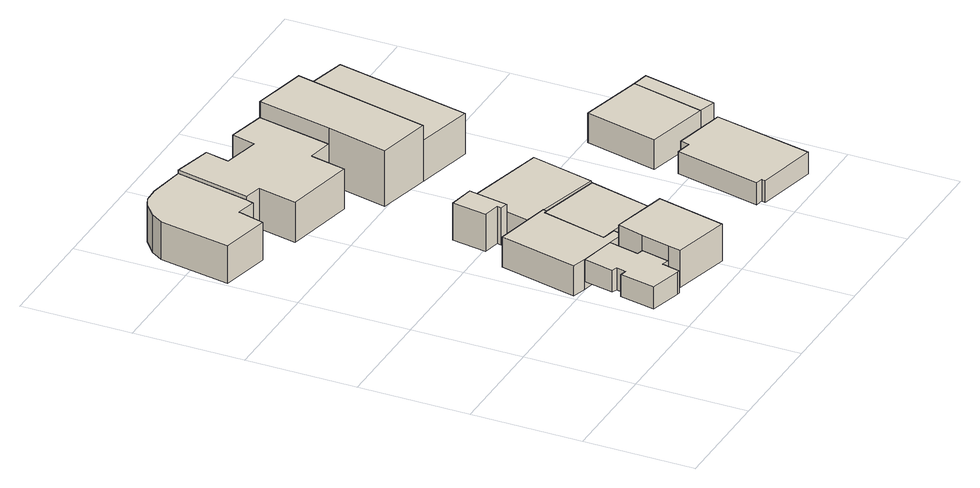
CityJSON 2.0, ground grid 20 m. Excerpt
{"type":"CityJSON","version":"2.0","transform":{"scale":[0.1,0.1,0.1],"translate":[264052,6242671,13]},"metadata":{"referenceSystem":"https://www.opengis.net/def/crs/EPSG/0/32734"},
"CityObjects":{
"building1":{"type":"Building","attributes":{"address":"Woodstock Cape Town","building":"yes","building:levels":"1","footprint":{"type":"Polygon"},"plus_code":"C2XPXFX2+XXW","ground_height":17.2,"building_height":4.1,"roof_height":21.3},"geometry":[{"type":"Solid","lod":"1","boundaries":[[[[0,1,2,3]],[[1,4,5,2]],[[4,6,7,5]],[[6,8,9,7]],[[8,10,11,9]],[[10,12,13,11]],[[12,14,15,13]],[[14,16,17,15]],[[16,18,19,17]],[[18,20,21,19]],[[20,22,23,21]],[[22,24,25,23]],[[24,0,3,25]],[[3,2,5,7,9,11,13,15,17,19,21,23,25]],[[24,22,20,18,16,14,12,10,8,6,4,1,0]]]]}]},
"building2":{"type":"Building","attributes":{"address":"Woodstock Cape Town","building":"yes","building:levels":"1","footprint":{"type":"Polygon"},"plus_code":"C2XRXJX4+X7X","ground_height":17.2,"building_height":4.1,"roof_height":21.3},"geometry":[{"type":"Solid","lod":"1","boundaries":[[[[26,27,25,3]],[[27,28,29,25]],[[28,30,31,29]],[[30,32,33,31]],[[32,34,35,33]],[[34,36,37,35]],[[36,38,39,37]],[[38,40,41,39]],[[40,42,43,41]],[[42,26,3,43]],[[3,25,29,31,33,35,37,39,41,43]],[[42,40,38,36,34,32,30,28,27,26]]]]}]},
"building3":{"type":"Building","attributes":{"address":"140 Victoria Road Woodstock 7915 Cape Town","building":"retail","building:levels":"2","footprint":{"type":"Polygon"},"plus_code":"C2X3X7XV+XHV","ground_height":13.86,"building_height":6.9,"roof_height":20.76},"geometry":[{"type":"Solid","lod":"1","boundaries":[[[[44,45,46,47]],[[45,48,49,46]],[[48,50,51,49]],[[50,52,53,51]],[[52,54,55,53]],[[54,56,57,55]],[[56,58,59,57]],[[58,60,61,59]],[[60,62,63,61]],[[62,64,65,63]],[[64,44,47,65]],[[47,46,49,51,53,55,57,59,61,63,65]],[[64,62,60,58,56,54,52,50,48,45,44]]]]}]},
"building4":{"type":"Building","attributes":{"address":"6 Caleb Street Woodstock 7915 Cape Town","building":"house","building:levels":"2","footprint":{"type":"Polygon"},"plus_code":"C3X6X5X4+XWW","ground_height":17.19,"building_height":6.9,"roof_height":24.09},"geometry":[{"type":"Solid","lod":"1","boundaries":[[[[20,18,19,66,67,21]],[[18,68,69,66,19]],[[68,70,71,69]],[[70,72,73,71]],[[72,74,75,73]],[[74,20,21,67,75]],[[67,66,69,71,73,75]],[[74,72,70,68,18,20]]]]}]},
"building5":{"type":"Building","attributes":{"address":"Caleb Street Woodstock 7915 Cape Town","building":"yes","building:levels":"2","footprint":{"type":"Polygon"},"plus_code":"C2XXXHX5+XJX","ground_height":15.65,"building_height":6.9,"roof_height":22.55},"geometry":[{"type":"Solid","lod":"1","boundaries":[[[[76,77,78,79]],[[77,80,81,78]],[[80,82,83,81]],[[82,84,85,83]],[[84,86,87,85]],[[86,76,79,87]],[[79,78,81,83,85,87]],[[86,84,82,80,77,76]]]]}]},
"building6":{"type":"Building","attributes":{"address":"4 Caleb Street Woodstock 7915 Cape Town","building":"house","building:levels":"1","footprint":{"type":"Polygon"},"plus_code":"C3X9XPX6+XGX","ground_height":17.19,"building_height":4.1,"roof_height":21.29},"geometry":[{"type":"Solid","lod":"1","boundaries":[[[[30,88,89,31]],[[88,90,91,89]],[[90,36,37,91]],[[36,34,35,37]],[[34,32,33,35]],[[32,30,31,33]],[[31,89,91,37,35,33]],[[32,34,36,90,88,30]]]]}]},
"building7":{"type":"Building","attributes":{"address":"144 Victoria Road Woodstock 7915 Cape Town","building":"retail","building:levels":"2","footprint":{"type":"Polygon"},"plus_code":"C2XWXQX9+X9V","ground_height":14.53,"building_height":6.9,"roof_height":21.43},"geometry":[{"type":"Solid","lod":"1","boundaries":[[[[92,93,47,94,95,46]],[[93,96,97,94,47]],[[96,98,99,97]],[[98,100,101,99]],[[100,102,103,101]],[[102,104,105,103]],[[104,106,107,105]],[[106,108,109,107]],[[108,110,111,109]],[[110,112,113,111]],[[112,114,115,113]],[[114,92,46,95,115]],[[95,94,97,99,101,103,105,107,109,111,113,115]],[[114,112,110,108,106,104,102,100,98,96,93,92]]]]}]},
"building8":{"type":"Building","attributes":{"address":"2 Caleb Street Woodstock 7915 Cape Town","building":"house","building:levels":"1","footprint":{"type":"Polygon"},"plus_code":"C3XGXXX6+X7X","ground_height":15.76,"building_height":4.1,"roof_height":19.86},"geometry":[{"type":"Solid","lod":"1","boundaries":[[[[116,117,118,119]],[[117,120,121,118]],[[120,122,123,121]],[[122,124,125,123]],[[124,126,127,125]],[[126,128,129,127]],[[128,130,131,129]],[[130,116,119,131]],[[119,118,121,123,125,127,129,131]],[[130,128,126,124,122,120,117,116]]]]}]},
"building9":{"type":"Building","attributes":{"address":"146 Victoria Road Woodstock 7915 Cape Town","building":"retail","building:levels":"3","footprint":{"type":"Polygon"},"plus_code":"C3XPX8X9+X2X","ground_height":14.65,"building_height":9.7,"roof_height":24.35},"geometry":[{"type":"Solid","lod":"1","boundaries":[[[[132,133,134,135,136,137]],[[133,138,105,139,135,134]],[[138,140,141,142,139,105]],[[140,143,144,142,141]],[[143,132,137,136,144]],[[136,135,139,142,144]],[[143,140,138,133,132]]]]}]},
"building10":{"type":"Building","attributes":{"address":"6 Caleb Street Woodstock 7915 Cape Town","building":"house","building:levels":"1","footprint":{"type":"Polygon"},"plus_code":"C4XPXCXX+XHX","ground_height":17.16,"building_height":4.1,"roof_height":21.26},"geometry":[{"type":"Solid","lod":"1","boundaries":[[[[145,146,147,148]],[[146,149,150,147]],[[149,151,152,150]],[[151,153,154,152]],[[153,155,156,154]],[[155,157,158,156]],[[157,159,160,158]],[[159,145,148,160]],[[148,147,150,152,154,156,158,160]],[[159,157,155,153,151,149,146,145]]]]}]},
"building11":{"type":"Building","attributes":{"address":"148 Victoria Road Woodstock 7915 Cape Town","building":"retail","building:levels":"2","footprint":{"type":"Polygon"},"plus_code":"C4X5X5X7+XPX","ground_height":14.65,"building_height":6.9,"roof_height":21.55},"geometry":[{"type":"Solid","lod":"1","boundaries":[[[[132,143,161,137]],[[143,162,163,161]],[[162,164,165,163]],[[164,132,137,165]],[[137,161,163,165]],[[164,162,143,132]]]]}]},
"building12":{"type":"Building","attributes":{"address":"1 Caleb Street Woodstock 7915 Cape Town","building":"house","building:levels":"1","footprint":{"type":"Polygon"},"plus_code":"C4XWXWXM+X4X","ground_height":17.16,"building_height":4.1,"roof_height":21.26},"geometry":[{"type":"Solid","lod":"1","boundaries":[[[[166,167,168,169]],[[167,170,171,168]],[[170,172,173,171]],[[172,166,169,173]],[[169,168,171,173]],[[172,170,167,166]]]]}]},
"building13":{"type":"Building","attributes":{"address":"Caleb Street Woodstock 7915 Cape Town","building":"garage","building:levels":"1","footprint":{"type":"Polygon"},"plus_code":"C5X8X7X5+XGV","ground_height":17.16,"building_height":4.1,"roof_height":21.26},"geometry":[{"type":"Solid","lod":"1","boundaries":[[[[174,166,169,175]],[[166,172,173,169]],[[172,176,177,173]],[[176,178,179,177]],[[178,174,175,179]],[[175,169,173,177,179]],[[178,176,172,166,174]]]]}]}
},
"vertices":[
[207,188,42],[195,133,42],[195,133,83],[207,188,83],[205,130,42],[205,130,83],[201,112,42],[201,112,83],[188,115,42],[188,115,83],[175,50,42],[175,50,83],[233,36,42],[233,36,83],[239,35,42],[239,35,83],[247,68,42],[247,68,83],[260,65,42],[260,65,83],[272,116,42],[272,116,83],[260,119,42],[260,119,83],[273,174,42],[273,174,83],
[207,188,27],[273,174,27],[304,166,27],[304,166,83],[309,184,27],[309,184,83],[283,190,27],[283,190,83],[313,309,27],[313,309,83],[319,308,27],[319,308,83],[321,315,27],[321,315,83],[215,338,27],[215,338,83],[180,195,27],[180,195,83],
[153,763,8],[182,898,8],[182,898,78],[153,763,78],[115,909,8],[115,909,78],[87,908,8],[87,908,78],[72,901,8],[72,901,78],[45,879,8],[45,879,78],[31,857,8],[31,857,78],[8,728,8],[8,728,78],[100,709,8],[100,709,78],[113,757,8],[113,757,78],[148,749,8],[148,749,78],
[260,65,111],[272,116,111],[255,41,42],[255,41,111],[359,15,42],[359,15,111],[389,140,42],[389,140,111],[286,165,42],[286,165,111],
[258,446,27],[247,383,27],[247,383,96],[258,446,96],[278,377,27],[278,377,96],[277,369,27],[277,369,96],[291,366,27],[291,366,96],[304,438,27],[304,438,96],
[401,161,27],[401,161,83],[431,280,27],[431,280,83],
[182,898,9],[153,763,9],[153,763,84],[182,898,84],[185,756,9],[185,756,84],[170,685,9],[170,685,84],[299,658,9],[299,658,84],[313,723,9],[313,723,84],[359,714,9],[359,714,84],[388,850,9],[388,850,84],[319,866,9],[319,866,84],[309,823,9],[309,823,84],[242,838,9],[242,838,84],[252,881,9],[252,881,84],
[457,294,27],[485,409,27],[485,409,69],[457,294,69],[317,449,27],[317,449,69],[307,405,27],[307,405,69],[310,404,27],[310,404,69],[305,383,27],[305,383,69],[312,382,27],[312,382,69],[301,334,27],[301,334,69],
[488,828,10],[388,850,10],[388,850,86],[388,850,114],[488,828,114],[488,828,86],[359,714,10],[359,714,114],[332,602,10],[332,602,84],[332,602,114],[431,580,10],[431,580,114],
[543,41,42],[557,38,42],[557,38,83],[543,41,83],[555,31,42],[555,31,83],[666,7,42],[666,7,83],[705,186,42],[705,186,83],[610,207,42],[610,207,83],[606,191,42],[606,191,83],[579,197,42],[579,197,83],
[431,580,86],[537,556,10],[537,556,86],[591,803,10],[591,803,86],
[743,352,28],[627,380,28],[627,380,83],[743,352,83],[595,247,28],[595,247,83],[711,219,28],[711,219,83],
[773,346,28],[773,346,83],[741,210,28],[741,210,83],[743,213,28],[743,213,83]
]}
